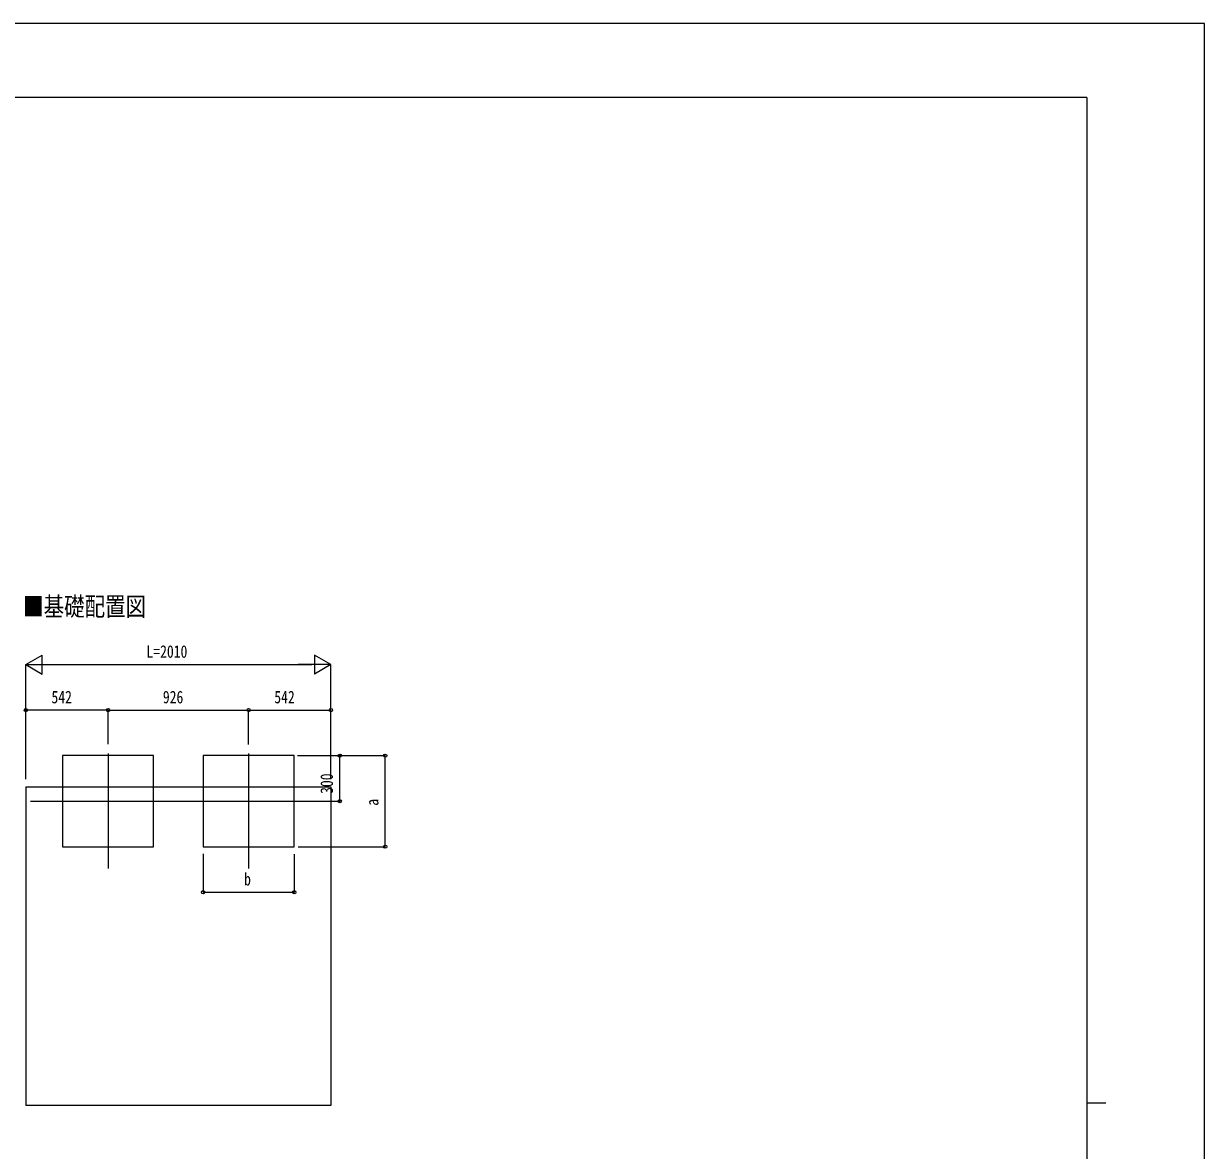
# Model space of a CAD drawing. Units: millimetres, scale not verified. Extents: x -10512 to 10512, y -7425 to 7425.
# Drawn here: x 2733 to 10512, y 0 to 7425 of the extents above; entities that cross this region are included whole.
import ezdxf
from ezdxf.enums import TextEntityAlignment as Align

# ---------------------------------------------------------------- set-up
doc = ezdxf.new("R2010")
doc.units = ezdxf.units.MM
doc.header["$LTSCALE"] = 30
for name, color, linetype in [('0-2_USER1', 3, 'Continuous'), ('0-3_YKK_12', 2, 'Continuous'), ('0-4_YKK_A1', 4, 'Continuous'), ('0-5_YKK_D', 6, 'Continuous'), ('0-6_YKK_ZWAK', 7, 'Continuous')]:
    doc.layers.add(name, color=color, linetype=linetype)
doc.styles.add('ＭＳ ゴシック', font='')
doc.styles.get('ＭＳ ゴシック').set_extended_font_data('MS Gothic')

msp = doc.modelspace()

# ---------------------------------------------------------------- linework, layer by layer
at = {"layer": '0-3_YKK_12'}
for p, q in [((3289.65, 2614.74), (3289.65, 1858.08)), ((4215.65, 2614.74), (4215.65, 1858.08)), ((2779.3, 2301.28), (4643.88, 2301.28))]:
    msp.add_line(p, q, dxfattribs=at)
at = {"layer": '0-4_YKK_A1'}
for p, q in [((2747.65, 2395.28), (4757.65, 2395.28)), ((2747.65, 2395.28), (2747.65, 295.28)), ((4757.65, 2395.28), (4757.65, 295.28)), ((4757.65, 295.28), (2747.65, 295.28))]:
    msp.add_line(p, q, dxfattribs=at)
for points in [[(2989.85, 2001.28), (3589.85, 2001.28), (3589.85, 2601.28), (2989.85, 2601.28)], [(3915.85, 2001.28), (4515.85, 2001.28), (4515.85, 2601.28), (3915.85, 2601.28)]]:
    msp.add_lwpolyline(points, close=True, dxfattribs=at)
at = {"layer": '0-5_YKK_D'}
for p, q in [((2747.65, 3201.28), (2855.9, 3263.78)), ((2747.65, 2445.28), (2747.65, 3202.28)), ((2747.65, 3201.28), (2855.9, 3138.78)), ((2747.65, 3201.28), (2964.16, 3201.28)), ((2855.9, 3138.78), (2855.9, 3263.78)), ((2872.65, 3201.28), (4632.65, 3201.28)), ((4757.65, 3201.28), (4541.14, 3201.28)), ((4757.65, 3201.28), (4649.4, 3263.78)), ((4649.4, 3263.78), (4649.4, 3138.78)), ((4757.65, 3201.28), (4649.4, 3138.78)), ((4757.65, 2445.28), (4757.65, 3202.28)), ((2747.65, 2446.28), (2747.65, 2902.28)), ((3289.65, 2901.28), (2747.65, 2901.28)), ((3289.65, 2676.85), (3289.65, 2902.28)), ((3289.65, 2676.85), (3289.65, 2902.28)), ((3289.65, 2901.28), (4215.65, 2901.28)), ((4215.65, 2675.01), (4215.65, 2902.28)), ((4215.65, 2675.01), (4215.65, 2902.28)), ((4215.65, 2901.28), (4757.65, 2901.28)), ((4757.65, 2445.28), (4757.65, 2902.28)), ((4536.58, 2601.28), (5116.85, 2601.28)), ((4536.58, 2601.28), (4816.85, 2601.28)), ((4815.85, 2301.28), (4815.85, 2601.28)), ((5115.85, 2001.28), (5115.85, 2601.28)), ((4644.88, 2301.28), (4816.85, 2301.28)), ((3915.85, 1954.2), (3915.85, 1700.28)), ((4515.85, 1952.27), (4515.85, 1700.28)), ((4541.67, 2001.28), (5116.85, 2001.28)), ((3915.85, 1701.28), (4515.85, 1701.28))]:
    msp.add_line(p, q, dxfattribs=at)
for centre in [(2747.65, 2901.28), (3289.65, 2901.28), (3289.65, 2901.28), (4215.65, 2901.28), (4215.65, 2901.28), (4757.65, 2901.28), (4815.85, 2601.28), (5115.85, 2601.28), (4815.85, 2301.28), (5115.85, 2001.28), (3915.85, 1701.28), (4515.85, 1701.28)]:
    msp.add_circle(centre, 10.62, dxfattribs=at)
at = {"layer": '0-6_YKK_ZWAK'}
for p, q in [((9737.55, 6937.5), (-9762.45, 6937.5)), ((9737.55, 6937.5), (9737.55, -6312.5)), ((9737.55, 312.5), (9862.55, 312.5))]:
    msp.add_line(p, q, dxfattribs=at)
msp.add_lwpolyline([(-10512.5, -7425), (10512.5, -7425), (10512.5, 7425), (-10512.5, 7425)], close=True, dxfattribs=at)

# ---------------------------------------------------------------- texts
at = {"layer": '0-2_USER1', "style": 'ＭＳ ゴシック', "width": 0.8}
msp.add_text('■基礎配置図', height=123.8, dxfattribs=at).set_placement((2729.64, 3485.04), align=Align.BOTTOM_LEFT)
at = {"layer": '0-5_YKK_D', "style": 'ＭＳ ゴシック', "width": 0.8}
for s, p in [('L=2010', (3542.65, 3221.28)), ('542', (2916.65, 2921.28)), ('926', (3650.65, 2921.28)), ('542', (4384.65, 2921.28)), ('b', (4185.85, 1721.28))]:
    msp.add_text(s, height=82.48, dxfattribs=at).set_placement(p, align=Align.BOTTOM_LEFT)
for s, p in [('300', (4795.85, 2349.28)), ('a', (5095.85, 2271.28))]:
    msp.add_text(s, height=82.48, rotation=90, dxfattribs=at).set_placement(p, align=Align.BOTTOM_LEFT)

doc.saveas('drawing.dxf')
